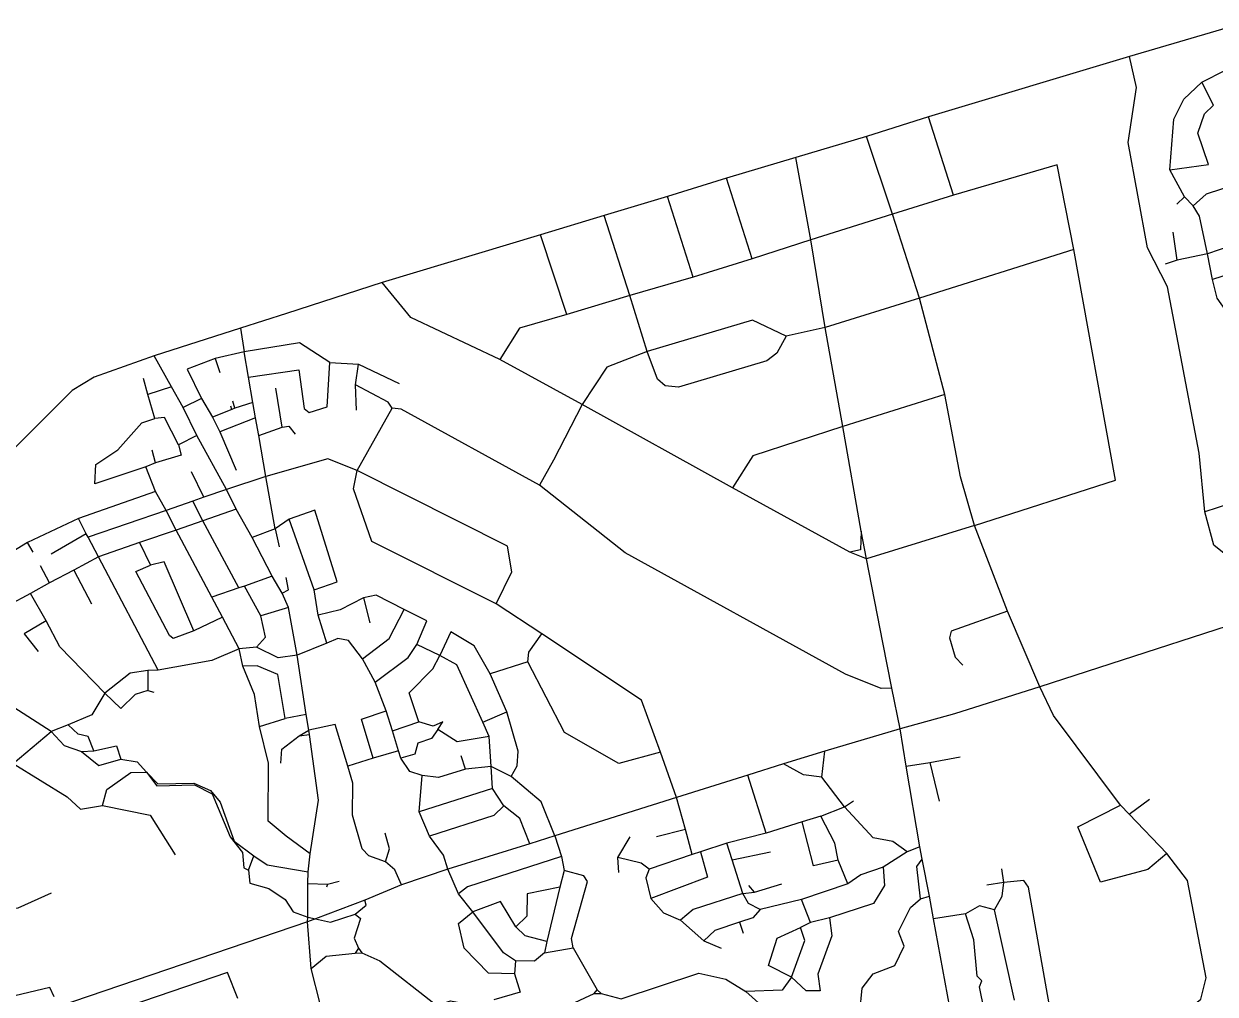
# Model space of a CAD drawing. Header units: metres. Extents: x 609554 to 651406, y 4826501 to 4857446.
# Drawn here: x 614249 to 618465, y 4844426 to 4847862 of the extents above; entities that cross this region are included whole.
import ezdxf

# ---------------------------------------------------------------- set-up
doc = ezdxf.new("R2010")
doc.units = ezdxf.units.M

msp = doc.modelspace()

# ---------------------------------------------------------------- linework, layer by layer
at = {"layer": 'ROADS'}
for points in [[(618555.6, 4847862), (618162.4, 4847746.3)], [(618162.4, 4847746.3), (617451, 4847532.1)], [(618429, 4846134.1), (618408.4, 4846342.1), (618297, 4846930.1), (618226.2, 4847069), (618157.6, 4847441.3), (618187.1, 4847636.3), (618162.4, 4847746.3)], [(618417.8, 4847655.4), (618501.8, 4847697.8)], [(618304.8, 4847344.4), (618318.3, 4847523.8), (618353.7, 4847595.2), (618417.8, 4847655.4)], [(618304.8, 4847344.4), (618441, 4847364.3), (618403.6, 4847474.6), (618427.5, 4847543), (618459.2, 4847573.5), (618417.8, 4847655.4)], [(617451, 4847532.1), (617231.4, 4847463.5)], [(617539.2, 4847255.7), (617451, 4847532.1)], [(617231.4, 4847463.5), (616980.6, 4847389.1)], [(617323.2, 4847188.2), (617231.4, 4847463.5)], [(616980.6, 4847389.1), (616735.7, 4847315)], [(617034.2, 4847096.6), (616980.6, 4847389.1)], [(617964.8, 4847062.7), (617905.8, 4847362.3), (617539.2, 4847255.7)], [(618356, 4847249.5), (618304.8, 4847344.4)], [(616735.7, 4847315), (616527.1, 4847250.8)], [(616826.6, 4847029.4), (616735.7, 4847315)], [(618542.1, 4847293.9), (618433.3, 4847258.8), (618386.8, 4847217.9)], [(616527.1, 4847250.8), (616302.5, 4847183.2)], [(616617.7, 4846964.8), (616527.1, 4847250.8)], [(617539.2, 4847255.7), (617323.2, 4847188.2)], [(618356, 4847249.5), (618329.6, 4847223.6)], [(618386.8, 4847217.9), (618356, 4847249.5)], [(618437.9, 4847047.9), (618410.1, 4847181.2), (618386.8, 4847217.9)], [(616302.5, 4847183.2), (616077.2, 4847114.2)], [(616393.8, 4846899.4), (616302.5, 4847183.2)], [(617323.2, 4847188.2), (617034.2, 4847096.6)], [(617418.7, 4846890.5), (617323.2, 4847188.2)], [(618331.2, 4847024.9), (618316.2, 4847124.6)], [(616077.2, 4847114.2), (615517.1, 4846946.1)], [(616170.1, 4846833.2), (616077.2, 4847114.2)], [(617034.2, 4847096.6), (616826.6, 4847029.4)], [(617084.3, 4846786.7), (617034.2, 4847096.6)], [(618520, 4847076.3), (618437.9, 4847047.9)], [(617964.8, 4847062.7), (617418.7, 4846890.5)], [(617613.4, 4846086), (618111.9, 4846245.5), (617964.8, 4847062.7)], [(618437.9, 4847047.9), (618331.2, 4847024.9)], [(618455.1, 4846956.3), (618437.9, 4847047.9)], [(616826.6, 4847029.4), (616617.7, 4846964.8)], [(618331.2, 4847024.9), (618287.9, 4847011)], [(618651, 4846968.3), (618636.3, 4847014.7), (618455.1, 4846956.3)], [(616617.7, 4846964.8), (616393.8, 4846899.4)], [(618506.7, 4846842.1), (618472.5, 4846890.6), (618455.1, 4846956.3)], [(615517.1, 4846946.1), (615178.1, 4846836.5)], [(615933.8, 4846673.8), (615617.7, 4846822.3), (615517.1, 4846946.1)], [(616393.8, 4846899.4), (616170.1, 4846833.2)], [(616454.6, 4846701.4), (616393.8, 4846899.4)], [(617418.7, 4846890.5), (617084.3, 4846786.7)], [(617507.8, 4846549.1), (617418.7, 4846890.5)], [(615178.1, 4846836.5), (615015.5, 4846784.8)], [(616170.1, 4846833.2), (616002.6, 4846784.8), (615933.8, 4846673.8)], [(615015.5, 4846784.8), (614710.2, 4846686.4)], [(615015.5, 4846784.8), (615028.1, 4846701)], [(616946.8, 4846756.4), (616827.3, 4846812.9), (616454.6, 4846701.4)], [(617084.3, 4846786.7), (616946.8, 4846756.4)], [(617147.6, 4846435.6), (617084.3, 4846786.7)], [(616946.8, 4846756.4), (616913.8, 4846695.5), (616878.7, 4846668.4), (616565.7, 4846575.8), (616518.3, 4846580.5), (616490.9, 4846603.9), (616454.6, 4846701.4)], [(615028.1, 4846701), (614926.2, 4846677.3)], [(615332.1, 4846663.2), (615223.9, 4846731.7), (615028.1, 4846701)], [(615043.7, 4846610.9), (615028.1, 4846701)], [(616454.6, 4846701.4), (616312, 4846646.7), (616224.6, 4846514.2)], [(614710.2, 4846686.4), (614497, 4846610.9), (614419.3, 4846563.4), (614180.1, 4846324.3), (614020.8, 4846233.4)], [(614771.1, 4846576.3), (614710.2, 4846686.4)], [(614926.2, 4846677.3), (614827, 4846638.9), (614876.9, 4846535.7)], [(614926.2, 4846677.3), (614942.2, 4846626.7)], [(615043.7, 4846610.9), (615222.2, 4846636.4), (615240.8, 4846499.6), (615258.1, 4846485.5), (615322.4, 4846506), (615332.1, 4846663.2)], [(615332.1, 4846663.2), (615432.7, 4846656.4)], [(615422.7, 4846584), (615432.7, 4846656.4)], [(615432.7, 4846656.4), (615576.7, 4846588)], [(616224.6, 4846514.2), (615933.8, 4846673.8)], [(615059, 4846521.5), (615043.7, 4846610.9)], [(614687.3, 4846549.2), (614672, 4846606.2)], [(614771.1, 4846576.3), (614687.3, 4846549.2)], [(614812, 4846503.2), (614771.1, 4846576.3)], [(615163.2, 4846433.7), (615141, 4846571.6)], [(615425.8, 4846493.8), (615422.7, 4846584)], [(615552.4, 4846500.4), (615538.1, 4846521.9), (615422.7, 4846584)], [(614711.8, 4846463.9), (614687.3, 4846549.2)], [(614876.9, 4846535.7), (614812, 4846503.2)], [(614876.9, 4846535.7), (614916, 4846469.1)], [(617507.8, 4846549.1), (617147.6, 4846435.6)], [(617613.4, 4846086), (617563.6, 4846257.6), (617507.8, 4846549.1)], [(614861.1, 4846404.7), (614812, 4846503.2)], [(614984.8, 4846496.6), (614916, 4846469.1)], [(614984.8, 4846496.6), (614981.1, 4846507.8)], [(614995.3, 4846500.8), (614984.8, 4846496.6)], [(614995.3, 4846500.8), (614987.9, 4846525.9)], [(615059, 4846521.5), (614995.3, 4846500.8)], [(615068.4, 4846466.7), (615059, 4846521.5)], [(615428.5, 4846280.4), (615552.4, 4846500.4)], [(616073.5, 4846228), (615583.7, 4846497.4), (615552.4, 4846500.4)], [(616224.6, 4846514.2), (616122.7, 4846316.3)], [(616757.2, 4846218.6), (616224.6, 4846514.2)], [(614680, 4846293.2), (614499.6, 4846232.7), (614503.4, 4846300.9), (614581.5, 4846352.9), (614666.2, 4846448.7), (614711.8, 4846463.9)], [(614796.3, 4846371.5), (614746.8, 4846467.3), (614711.8, 4846463.9)], [(614916, 4846469.1), (614941.7, 4846416.9)], [(615068.4, 4846466.7), (614941.7, 4846416.9)], [(615079.8, 4846404.3), (615068.4, 4846466.7)], [(614861.1, 4846404.7), (614796.3, 4846371.5)], [(614966, 4846213), (614861.1, 4846404.7)], [(614941.7, 4846416.9), (615000, 4846281.2)], [(615079.8, 4846404.3), (615163.2, 4846433.7)], [(615105.4, 4846258.6), (615079.8, 4846404.3)], [(615163.2, 4846433.7), (615186.4, 4846436.7), (615208.7, 4846408.7)], [(617147.6, 4846435.6), (616828.8, 4846332.4), (616757.2, 4846218.6)], [(617211.9, 4846064.9), (617147.6, 4846435.6)], [(614796.3, 4846371.5), (614805.2, 4846334.3), (614714.4, 4846306.9)], [(614714.4, 4846306.9), (614703, 4846352.5)], [(615428.5, 4846280.4), (615325, 4846321.4), (615105.4, 4846258.6)], [(616122.7, 4846316.3), (616073.5, 4846228)], [(614714.4, 4846306.9), (614680, 4846293.2)], [(614715, 4846205.8), (614680, 4846293.2)], [(614885.3, 4846185.3), (614842.3, 4846275.9)], [(615920.3, 4845808.5), (615480.8, 4846029.2), (615415.8, 4846215.7), (615428.5, 4846280.4)], [(615920.3, 4845808.5), (615975.2, 4845921.2), (615960.7, 4846012.2), (615428.5, 4846280.4)], [(619048, 4846240.1), (618926.9, 4846291.6), (618876.7, 4846251.6), (618767.4, 4846217.9), (618690.9, 4846219.4), (618429, 4846134.1)], [(615105.4, 4846258.6), (614966, 4846213)], [(615137.9, 4846074.1), (615105.4, 4846258.6)], [(614715, 4846205.8), (614441.8, 4846109.7)], [(614751.9, 4846138.3), (614715, 4846205.8)], [(614966, 4846213), (614885.3, 4846185.3)], [(615000, 4846143.4), (614966, 4846213)], [(617320.5, 4845508.9), (617283.5, 4845507.7), (617156.5, 4845559.1), (616376.7, 4845988.6), (616073.5, 4846228)], [(617171.8, 4845991.4), (616757.2, 4846218.6)], [(614847.1, 4846172), (614751.9, 4846138.3)], [(614885.3, 4846185.3), (614847.1, 4846172)], [(614881.5, 4846102.4), (614847.1, 4846172)], [(614441.8, 4846109.7), (614261.6, 4846025.1)], [(614469, 4846055.6), (614441.8, 4846109.7)], [(614751.9, 4846138.3), (614476.2, 4846043.6)], [(614788, 4846068.6), (614751.9, 4846138.3)], [(615000, 4846143.4), (614881.5, 4846102.4)], [(615056.3, 4846043.5), (615000, 4846143.4)], [(615187.2, 4846107.5), (615137.9, 4846074.1)], [(615275.8, 4845857.8), (615357.9, 4845885.4), (615278.3, 4846139.2), (615187.2, 4846107.5)], [(615275.8, 4845857.8), (615187.2, 4846107.5)], [(618798.5, 4845823.1), (618770, 4845891.7), (618741.8, 4845917.5), (618520.3, 4845967.7), (618460.8, 4846016), (618429, 4846134.1)], [(614788, 4846068.6), (614657.8, 4846024.8)], [(614881.5, 4846102.4), (614788, 4846068.6)], [(614913.7, 4845831.9), (614788, 4846068.6)], [(615009.5, 4845864.9), (614881.5, 4846102.4)], [(615137.9, 4846074.1), (615056.3, 4846043.5)], [(615137.9, 4846074.1), (615152.7, 4846009.8)], [(617211.9, 4846064.9), (617209.5, 4845999.8), (617171.8, 4845991.4)], [(617230.7, 4845967.9), (617211.9, 4846064.9)], [(617613.4, 4846086), (617230.7, 4845967.9)], [(617729.8, 4845782.6), (617613.4, 4846086)], [(614261.6, 4846025.1), (614037.4, 4845888.3), (614019.1, 4845841.6), (614033.9, 4845750.8)], [(614281.5, 4845991.3), (614261.6, 4846025.1)], [(614469, 4846055.6), (614345, 4845984.1)], [(614476.2, 4846043.6), (614469, 4846055.6)], [(614512.5, 4845974.7), (614476.2, 4846043.6)], [(614657.8, 4846024.8), (614512.5, 4845974.7)], [(614657.8, 4846024.8), (614696.9, 4845944.4)], [(615127.6, 4845905.9), (615056.3, 4846043.5)], [(617230.7, 4845967.9), (617171.8, 4845991.4)], [(614339, 4845882), (614308, 4845942.6)], [(614512.5, 4845974.7), (614425.6, 4845927.6)], [(614723.5, 4845573.2), (614512.5, 4845974.7)], [(614850, 4845712.3), (614777.2, 4845685.6), (614764.6, 4845696.1), (614645.3, 4845922.1), (614696.9, 4845944.4)], [(614850, 4845712.3), (614745.2, 4845956.9), (614696.9, 4845944.4)], [(617288.6, 4845671.7), (617230.7, 4845967.9)], [(614425.6, 4845927.6), (614339, 4845882)], [(614425.6, 4845927.6), (614487.8, 4845807.7)], [(615127.6, 4845905.9), (615029.9, 4845870.7)], [(615162.9, 4845846.4), (615127.6, 4845905.9)], [(615162.9, 4845846.4), (615185.6, 4845857.4), (615176.9, 4845901.8)], [(614339, 4845882), (614271.7, 4845845.1)], [(615009.5, 4845864.9), (614913.7, 4845831.9)], [(615029.9, 4845870.7), (615009.5, 4845864.9)], [(615086.9, 4845765.3), (615029.9, 4845870.7)], [(615290, 4845767.5), (615275.8, 4845857.8)], [(614271.7, 4845845.1), (614112.4, 4845759.6)], [(614327.5, 4845747.7), (614271.7, 4845845.1)], [(614951.1, 4845760.8), (614913.7, 4845831.9)], [(615185, 4845794.9), (615162.9, 4845846.4)], [(615450.6, 4845828.9), (615367.8, 4845786.4), (615290, 4845767.5)], [(615595.2, 4845788.4), (615495.3, 4845839.3), (615450.6, 4845828.9)], [(615450.6, 4845828.9), (615473.2, 4845740.2)], [(618798.5, 4845823.1), (617844, 4845513.9)], [(615185, 4845794.9), (615086.9, 4845765.3)], [(615215.4, 4845625.9), (615185, 4845794.9)], [(615320.7, 4845669), (615290, 4845767.5)], [(615446.7, 4845612.8), (615541.5, 4845685.2), (615595.2, 4845788.4)], [(615639.8, 4845664.6), (615674.8, 4845748), (615595.2, 4845788.4)], [(616081.7, 4845701.4), (615920.3, 4845808.5)], [(617729.8, 4845782.6), (617531.1, 4845711.5), (617524.4, 4845687.8), (617544.9, 4845619.1), (617572.6, 4845590.9)], [(617844, 4845513.9), (617729.8, 4845782.6)], [(614327.5, 4845747.7), (614249.7, 4845701.9), (614299, 4845638.9)], [(614535.6, 4845492.1), (614375.7, 4845656.2), (614327.5, 4845747.7)], [(614951.1, 4845760.8), (614850, 4845712.3)], [(615011, 4845648.4), (614951.1, 4845760.8)], [(615072.5, 4845654.2), (615103.3, 4845690.2), (615086.9, 4845765.3)], [(615446.7, 4845612.8), (615398, 4845678.4), (615359.8, 4845685.6), (615320.7, 4845669)], [(615899.4, 4845560.3), (615842, 4845659.7), (615760.4, 4845709.3), (615721.1, 4845624.7)], [(616032.6, 4845603.1), (616035.8, 4845636.5), (616081.7, 4845701.4)], [(616501.5, 4845282.6), (616434.4, 4845467.1), (616081.7, 4845701.4)], [(614344.7, 4845356.4), (614180.2, 4845461.8), (614041.4, 4845669.6)], [(615011, 4845648.4), (614913.4, 4845607.9), (614723.5, 4845573.2)], [(615072.5, 4845654.2), (615011, 4845648.4)], [(615024, 4845587.4), (615011, 4845648.4)], [(615215.4, 4845625.9), (615148.2, 4845616.5), (615072.5, 4845654.2)], [(615320.7, 4845669), (615215.4, 4845625.9)], [(615491.6, 4845530.5), (615609.2, 4845617.7), (615639.8, 4845664.6)], [(615721.1, 4845624.7), (615639.8, 4845664.6)], [(617320.5, 4845508.9), (617288.6, 4845671.7)], [(615247.5, 4845415.8), (615215.4, 4845625.9)], [(615491.6, 4845530.5), (615446.7, 4845612.8)], [(615646.1, 4845390.8), (615612.9, 4845493.2), (615695.8, 4845577.3), (615721.1, 4845624.7)], [(615873.1, 4845388.6), (615781.2, 4845592.5), (615721.1, 4845624.7)], [(616032.6, 4845603.1), (615899.4, 4845560.3)], [(616501.5, 4845282.6), (616354.8, 4845242.3), (616162.1, 4845352.8), (616032.6, 4845603.1)], [(614687.9, 4845572.2), (614624.7, 4845562.1), (614535.6, 4845492.1)], [(614687.9, 4845572.2), (614687.6, 4845501.4)], [(614723.5, 4845573.2), (614687.9, 4845572.2)], [(615173.2, 4845402.2), (615147.9, 4845557.8), (615074.2, 4845588.8), (615024, 4845587.4)], [(615083.1, 4845374.2), (615065.3, 4845487.4), (615024, 4845587.4)], [(615958, 4845425.9), (615899.4, 4845560.3)], [(615530.9, 4845429.7), (615491.6, 4845530.5)], [(614535.6, 4845492.1), (614488.7, 4845415.3), (614404.9, 4845379)], [(614687.6, 4845501.4), (614642.3, 4845487), (614591.7, 4845437.7), (614535.6, 4845492.1)], [(614687.6, 4845501.4), (614709, 4845495.3)], [(617350.2, 4845365.7), (617320.5, 4845508.9)], [(617844, 4845513.9), (617542.7, 4845419.1)], [(618129.8, 4845095.6), (617893.1, 4845412.9), (617844, 4845513.9)], [(615083.1, 4845374.2), (615173.2, 4845402.2)], [(615247.5, 4845415.8), (615173.2, 4845402.2)], [(615256.8, 4845361.2), (615247.5, 4845415.8)], [(615485, 4845261.2), (615443.7, 4845399.5), (615530.9, 4845429.7)], [(615553.1, 4845358.3), (615530.9, 4845429.7)], [(615553.1, 4845358.3), (615646.1, 4845390.8)], [(615713.7, 4845363), (615731.7, 4845390.8), (615697.1, 4845374.6), (615646.1, 4845390.8)], [(615873.1, 4845388.6), (615958, 4845425.9)], [(615895.2, 4845338), (615873.1, 4845388.6)], [(615972.9, 4845197), (615994.7, 4845234.9), (615998.6, 4845286.7), (615958, 4845425.9)], [(617542.7, 4845419.1), (617350.2, 4845365.7)], [(614210.2, 4845242.4), (614344.7, 4845356.4)], [(614404.9, 4845379), (614344.7, 4845356.4)], [(614344.7, 4845356.4), (614391.1, 4845306.4), (614452.6, 4845285.6)], [(614496.3, 4845287.1), (614475.8, 4845338.3), (614441.2, 4845346.8), (614404.9, 4845379)], [(615115, 4845243.3), (615083.1, 4845374.2)], [(615222.9, 4845340.6), (615256.8, 4845361.2)], [(615395.8, 4845233.2), (615350.5, 4845381.1), (615256.8, 4845361.2)], [(615259.4, 4845345.7), (615256.8, 4845361.2)], [(615574.1, 4845287.4), (615553.1, 4845358.3)], [(615713.7, 4845363), (615691.9, 4845331.5), (615643, 4845315.2), (615633, 4845276.1), (615582.3, 4845261.5)], [(615895.2, 4845338), (615782, 4845319.1), (615713.7, 4845363)], [(617350.2, 4845365.7), (617083.7, 4845286.3)], [(617371.9, 4845233.4), (617350.2, 4845365.7)], [(614496.3, 4845287.1), (614577.1, 4845305.6), (614591.4, 4845258.6)], [(615158.7, 4845243.6), (615162.1, 4845293.2), (615222.9, 4845340.6)], [(615222.9, 4845340.6), (615259.4, 4845345.7)], [(615261.7, 4844922.4), (615291.2, 4845112.7), (615259.4, 4845345.7)], [(615902.6, 4845231.6), (615895.2, 4845338)], [(614452.6, 4845285.6), (614496.3, 4845287.1)], [(614452.6, 4845285.6), (614513.4, 4845235.2), (614591.4, 4845258.6)], [(615574.1, 4845287.4), (615485, 4845261.2)], [(615582.3, 4845261.5), (615574.1, 4845287.4)], [(615658.5, 4845200.1), (615614.5, 4845214.5), (615582.3, 4845261.5)], [(615811.9, 4845222.4), (615796.8, 4845269.4)], [(616558, 4845122.5), (616501.5, 4845282.6)], [(617083.7, 4845286.3), (616937.7, 4845241.3)], [(617073.2, 4845194.1), (617083.7, 4845286.3)], [(617455.6, 4845246.4), (617562, 4845265.9)], [(614210.2, 4845242.4), (614401.9, 4845125.2), (614448.9, 4845081.3), (614526.9, 4845093.4)], [(614591.4, 4845258.6), (614649.5, 4845248.9), (614682.8, 4845211.8)], [(615176.7, 4844985.2), (615113.2, 4845038.7), (615115, 4845243.3)], [(615485, 4845261.2), (615395.8, 4845233.2)], [(615528.8, 4844893.9), (615469.2, 4844915.6), (615446.5, 4844940.9), (615412, 4845059.2), (615412.9, 4845172.7), (615395.8, 4845233.2)], [(615811.9, 4845222.4), (615715.8, 4845192.6), (615658.5, 4845200.1)], [(615902.6, 4845231.6), (615811.9, 4845222.4)], [(615972.9, 4845197), (615902.6, 4845231.6)], [(615907.6, 4845153.9), (615902.6, 4845231.6)], [(616937.7, 4845241.3), (616811.4, 4845201.7)], [(617073.2, 4845194.1), (617007.8, 4845202.8), (616937.7, 4845241.3)], [(617371.9, 4845233.4), (617455.6, 4845246.4)], [(617419.8, 4844947.8), (617371.9, 4845233.4)], [(617455.6, 4845246.4), (617488.5, 4845109.4)], [(614526.9, 4845093.4), (614541.8, 4845150.3), (614627.8, 4845210.6), (614682.8, 4845211.8)], [(614682.8, 4845211.8), (614723.3, 4845170.9), (614850.1, 4845172.7), (614908.8, 4845146.7), (614943.3, 4845106), (614993.1, 4844967.3), (615062.4, 4844915.4)], [(614682.8, 4845211.8), (614719.2, 4845163.1), (614852.9, 4845167.7), (614915.5, 4845135), (614978.3, 4844982.9), (615022.4, 4844927.4), (615027.2, 4844873.4), (615044.2, 4844865.5)], [(615647.5, 4845071.8), (615658.5, 4845200.1)], [(616127.8, 4844986.2), (616079.2, 4845106.7), (615972.9, 4845197)], [(616811.4, 4845201.7), (616558, 4845122.5)], [(616876.3, 4844995.8), (616811.4, 4845201.7)], [(617152.7, 4845089.3), (617073.2, 4845194.1)], [(615907.6, 4845153.9), (615647.5, 4845071.8)], [(615947.2, 4845092.6), (615907.6, 4845153.9)], [(614526.9, 4845093.4), (614695.5, 4845059.9), (614783.6, 4844918.8)], [(616558, 4845122.5), (616127.8, 4844986.2)], [(616591, 4845009.5), (616558, 4845122.5)], [(617152.7, 4845089.3), (617184.5, 4845110.5)], [(618293.9, 4844924.3), (618226.9, 4844867.9), (618059.6, 4844822.4), (617978.6, 4845018.6), (618129.8, 4845095.6)], [(618160.9, 4845063.5), (618129.8, 4845095.6)], [(618160.9, 4845063.5), (618232.8, 4845116.7)], [(615684.5, 4844985.4), (615647.5, 4845071.8)], [(615947.2, 4845092.6), (615911.5, 4845059), (615684.5, 4844985.4)], [(616039.1, 4844958), (616003.7, 4845047.6), (615947.2, 4845092.6)], [(617069.3, 4845056.7), (617003.7, 4845036.5)], [(617069.3, 4845056.7), (617152.7, 4845089.3)], [(617131.3, 4844900.9), (617119.3, 4844960.2), (617069.3, 4845056.7)], [(617374.6, 4844930), (617324.5, 4844966.2), (617254.3, 4844980), (617152.7, 4845089.3)], [(618293.9, 4844924.3), (618160.9, 4845063.5)], [(616591, 4845009.5), (616487.3, 4844983.4)], [(616614.1, 4844920.5), (616591, 4845009.5)], [(617003.7, 4845036.5), (616876.3, 4844995.8)], [(617131.3, 4844900.9), (617043.5, 4844879.8), (617003.7, 4845036.5)], [(615261.7, 4844922.4), (615176.7, 4844985.2)], [(615528.8, 4844893.9), (615542.4, 4844941), (615527.5, 4844996)], [(615749, 4844868.5), (615734.2, 4844918.4), (615684.5, 4844985.4)], [(616127.8, 4844986.2), (616039.1, 4844958)], [(616127.8, 4844986.2), (616151.4, 4844913.1)], [(616351, 4844909.9), (616394.3, 4844982.7)], [(616876.3, 4844995.8), (616736.6, 4844960.7)], [(616039.1, 4844958), (615749, 4844868.5)], [(616643.8, 4844929.6), (616668.6, 4844839.6), (616467.2, 4844764.8)], [(616643.8, 4844929.6), (616614.1, 4844920.5)], [(616736.6, 4844960.7), (616643.8, 4844929.6)], [(616755.3, 4844901.3), (616736.6, 4844960.7)], [(616755.3, 4844901.3), (616891.5, 4844930.3)], [(617374.6, 4844930), (617290.1, 4844875)], [(617419.8, 4844947.8), (617374.6, 4844930)], [(617427.9, 4844903.4), (617419.8, 4844947.8)], [(618297.8, 4844246), (618306.3, 4844319.7), (618414.7, 4844408.6), (618433.1, 4844483.7), (618366.9, 4844828.9), (618293.9, 4844924.3)], [(615044.2, 4844865.5), (615062.4, 4844915.4)], [(615062.4, 4844915.4), (615110.1, 4844884.3), (615255.4, 4844858.9)], [(615255.4, 4844858.9), (615261.7, 4844922.4)], [(615584.8, 4844813.5), (615561.5, 4844865.7), (615528.8, 4844893.9)], [(616151.4, 4844913.1), (615818.4, 4844805.7), (615786.6, 4844780.8)], [(616151.4, 4844913.1), (616161.5, 4844863.7)], [(616354.2, 4844857.2), (616351, 4844909.9)], [(616461.5, 4844868.2), (616434.1, 4844889.7), (616351, 4844909.9)], [(616614.1, 4844920.5), (616461.5, 4844868.2)], [(616793.5, 4844782.7), (616755.3, 4844901.3)], [(617165.1, 4844816.2), (617131.3, 4844900.9)], [(617422.7, 4844763.2), (617409.6, 4844878.2), (617427.9, 4844903.4)], [(617453.9, 4844772.4), (617427.9, 4844903.4)], [(615044.2, 4844865.5), (615048.8, 4844819.5), (615115.7, 4844799.7), (615173.8, 4844761), (615202.2, 4844717.5), (615253.6, 4844698.8)], [(615254.3, 4844817.9), (615255.4, 4844858.9)], [(615749, 4844868.5), (615584.8, 4844813.5)], [(615786.6, 4844780.8), (615749, 4844868.5)], [(616161.5, 4844863.7), (616146.1, 4844804.9)], [(616193.3, 4844590.4), (616187.5, 4844623.3), (616243.8, 4844824.8), (616230.4, 4844844.7), (616161.5, 4844863.7)], [(616461.5, 4844868.2), (616449.7, 4844837.5), (616467.2, 4844764.8)], [(617290.1, 4844875), (617295.2, 4844810.4), (617256.3, 4844746.9), (617099.9, 4844696.1)], [(617290.1, 4844875), (617211.2, 4844849), (617165.1, 4844816.2)], [(617717.2, 4844821.1), (617709.6, 4844869.6)], [(615253.6, 4844698.8), (615254.3, 4844817.9)], [(615254.3, 4844817.9), (615323.9, 4844815.3)], [(615323.9, 4844815.3), (615319.9, 4844804.3)], [(615323.9, 4844815.3), (615365, 4844825.7)], [(615584.8, 4844813.5), (615456, 4844758.6)], [(616146.1, 4844804.9), (616030.6, 4844781.5), (616028.3, 4844702.6), (615990.1, 4844664)], [(616146.1, 4844804.9), (616099.1, 4844612.3)], [(616834.2, 4844787.6), (616814.7, 4844810.2)], [(616834.2, 4844787.6), (616931.9, 4844817)], [(617165.1, 4844816.2), (617001.4, 4844761.1)], [(617717.2, 4844821.1), (617656.9, 4844812.4)], [(617683.9, 4844724.1), (617711.7, 4844772.4), (617717.2, 4844821.1)], [(617940.8, 4844031.2), (617804.9, 4844805.3), (617787.5, 4844828.5), (617717.2, 4844821.1)], [(614026.5, 4844727.3), (614228.2, 4844731), (614346.5, 4844785.1)], [(615456, 4844758.6), (615280.3, 4844692.7)], [(615420.7, 4844708.9), (615460, 4844741.5), (615456, 4844758.6)], [(615837.4, 4844717.9), (615786.6, 4844780.8)], [(616467.2, 4844764.8), (616512.8, 4844713.3), (616573.1, 4844687.5)], [(616793.5, 4844782.7), (616617.6, 4844725.3), (616573.1, 4844687.5)], [(616793.5, 4844782.7), (616834.2, 4844787.6)], [(616855, 4844725.2), (616813.9, 4844747.4), (616793.5, 4844782.7)], [(617001.4, 4844761.1), (616855, 4844725.2)], [(617033.1, 4844679.8), (617001.4, 4844761.1)], [(617207.6, 4844362.5), (617215.3, 4844447.4), (617254.1, 4844498.4), (617331.5, 4844527.1), (617364.3, 4844595.9), (617344.1, 4844647.5), (617387.3, 4844732.4), (617422.7, 4844763.2)], [(617422.7, 4844763.2), (617453.9, 4844772.4)], [(617468.2, 4844693), (617453.9, 4844772.4)], [(615984.7, 4844497.4), (615892.9, 4844500.7), (615806.8, 4844589.3), (615787, 4844676.4), (615837.4, 4844717.9)], [(615990.1, 4844664), (615936, 4844754), (615837.4, 4844717.9)], [(615988.5, 4844544.3), (615946.5, 4844572.7), (615837.4, 4844717.9)], [(616855, 4844725.2), (616828.2, 4844696.2), (616781.9, 4844680.4)], [(617683.9, 4844724.1), (617631.1, 4844738.7), (617581.5, 4844710.9)], [(617754.5, 4844404.2), (617683.9, 4844724.1)], [(615252.6, 4844682.3), (614369.1, 4844380.6), (614167.2, 4844335.2)], [(615252.6, 4844682.3), (615253.6, 4844698.8)], [(615280.3, 4844692.7), (615252.6, 4844682.3)], [(615266, 4844517.1), (615252.6, 4844682.3)], [(615253.6, 4844698.8), (615280.3, 4844692.7)], [(615280.3, 4844692.7), (615333.6, 4844681), (615420.7, 4844708.9)], [(615420.7, 4844708.9), (615440.6, 4844693.8), (615417.3, 4844624), (615433.2, 4844589.1)], [(616573.1, 4844687.5), (616655.3, 4844614.4)], [(616781.9, 4844680.4), (616694.4, 4844650.9), (616655.3, 4844614.4)], [(616781.9, 4844680.4), (616794.7, 4844642.4)], [(617099.9, 4844696.1), (617108.8, 4844632.2), (617059, 4844497.2), (617067.3, 4844437.7), (617017.3, 4844437.5), (616965.3, 4844486.5)], [(617033.1, 4844679.8), (616997.5, 4844661.8)], [(617099.9, 4844696.1), (617033.1, 4844679.8)], [(617581.5, 4844710.9), (617468.2, 4844693)], [(617534.8, 4844333.6), (617468.2, 4844693)], [(617647.2, 4844370.8), (617630.8, 4844452.1), (617639.8, 4844473.6), (617623.1, 4844489.5), (617611.1, 4844618.2), (617581.5, 4844710.9)], [(616099.1, 4844612.3), (616022.5, 4844633), (615990.1, 4844664)], [(616965.3, 4844486.5), (616884.5, 4844527.2), (616915.3, 4844624), (616997.5, 4844661.8)], [(616965.3, 4844486.5), (617013, 4844615.7), (616997.5, 4844661.8)], [(615433.2, 4844589.1), (615421.2, 4844571.4)], [(615433.2, 4844589.1), (615445.3, 4844572.3)], [(616099.1, 4844612.3), (616091.2, 4844571.7)], [(616091.2, 4844571.7), (616193.3, 4844590.4)], [(616193.3, 4844590.4), (616277.4, 4844441.1)], [(616655.3, 4844614.4), (616716.2, 4844588.3)], [(615266, 4844517.1), (615318.3, 4844560.3), (615421.2, 4844571.4)], [(615421.2, 4844571.4), (615445.3, 4844572.3)], [(615445.3, 4844572.3), (615508.7, 4844543.5), (615710.4, 4844385.2)], [(616091.2, 4844571.7), (616055.5, 4844542.8), (615988.5, 4844544.3)], [(615329.7, 4844267), (615266, 4844517.1)], [(615988.5, 4844544.3), (615984.7, 4844497.4)], [(615005.6, 4844410.1), (614969.3, 4844502.4), (614620.6, 4844383.6)], [(615984.7, 4844497.4), (616005.1, 4844433.2), (615912.1, 4844405.3)], [(616291.8, 4844427.7), (616362.5, 4844408.8), (616637.5, 4844500.3), (616733, 4844479), (616803.8, 4844434.9)], [(616965.3, 4844486.5), (616932.2, 4844439.6), (616803.8, 4844434.9)], [(614355.7, 4844416.9), (614340.5, 4844449.3), (614217, 4844419.6), (614196.8, 4844453.6), (614135.1, 4844431.7)], [(615710.4, 4844385.2), (615759.2, 4844402.1), (615802.1, 4844393.9), (615882.7, 4844342.1), (615940.6, 4844336.3), (615992.4, 4844359.5), (616132.1, 4844365.1), (616267.6, 4844427.7)], [(616267.6, 4844427.7), (616277.4, 4844441.1)], [(616267.6, 4844427.7), (616291.8, 4844427.7)], [(616277.4, 4844441.1), (616291.8, 4844427.7)], [(616803.8, 4844434.9), (616882.9, 4844364.5)]]:
    msp.add_lwpolyline(points, dxfattribs=at)

doc.saveas('drawing.dxf')
